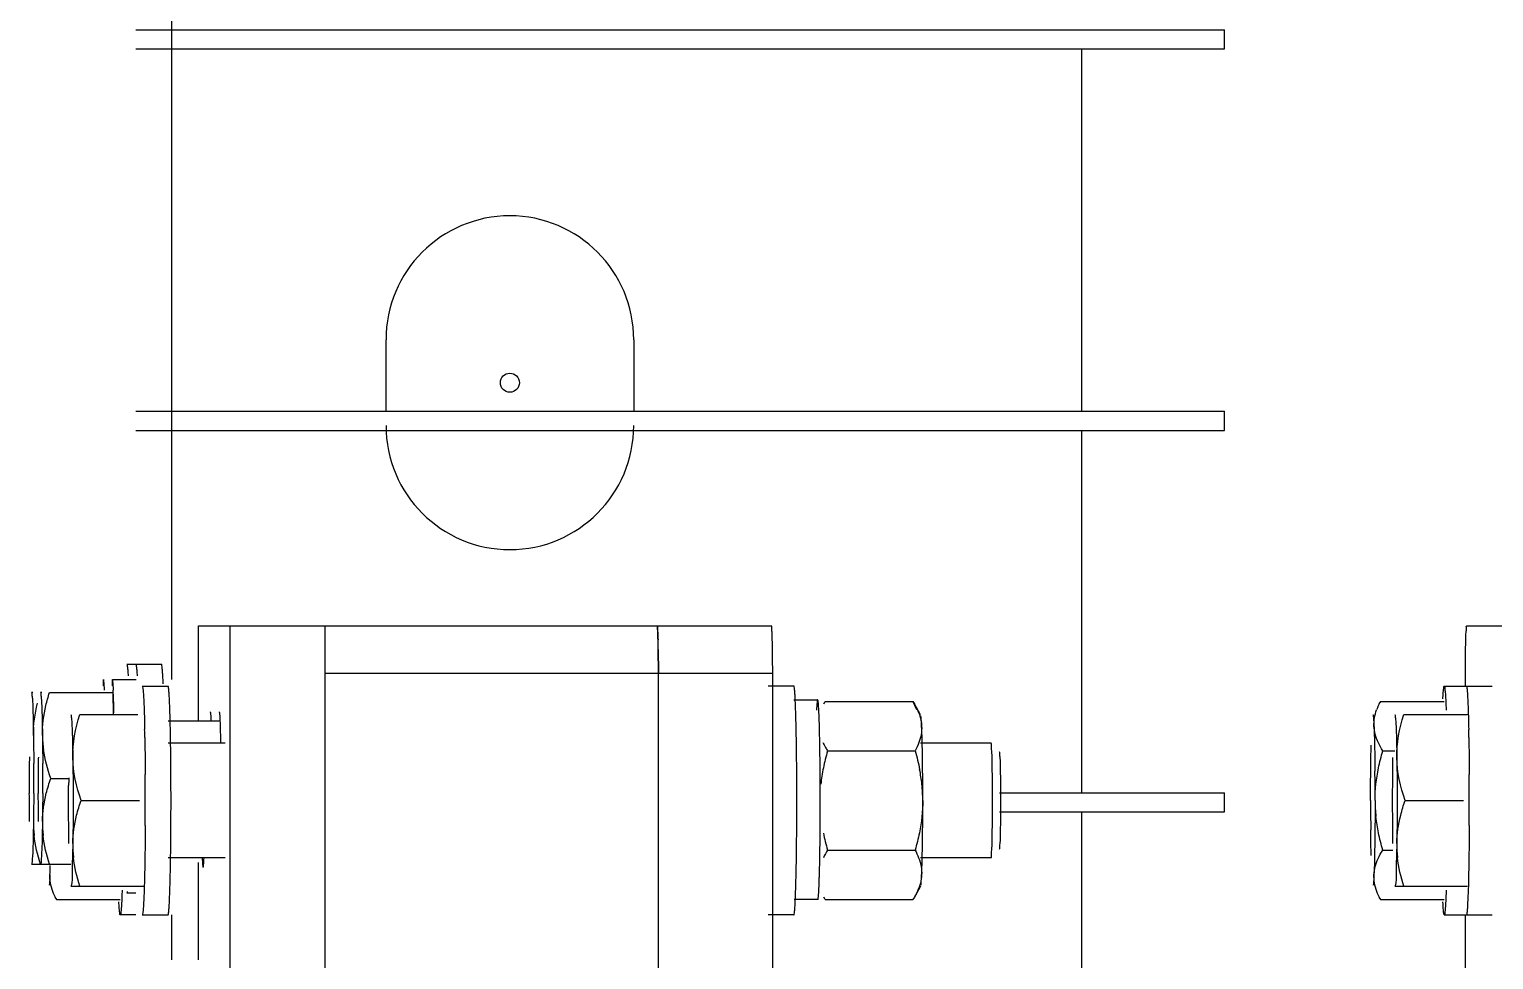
# Model space of a CAD drawing. Header units: millimetres. Extents: x 32496 to 166256, y 3504 to 23939.
# Drawn here: x 46322.2 to 46475.9, y 21649.4 to 21746.9 of the extents above; entities that cross this region are included whole.
import ezdxf

# ---------------------------------------------------------------- set-up
doc = ezdxf.new("R2010")
doc.units = ezdxf.units.MM
doc.layers.add('变压器模型_1__0', color=7, linetype='Continuous')

msp = doc.modelspace()

# ---------------------------------------------------------------- linework, layer by layer
at = {"layer": '变压器模型_1__0', "color": 6, "linetype": 'Continuous'}
for p, q in [((46337.14, 22050.888), (46337.14, 21678.778)), ((46333.39, 21746.888), (46447.64, 21746.888)), ((46447.64, 21744.888), (46447.64, 21746.888)), ((46333.39, 21744.888), (46447.64, 21744.888)), ((46432.64, 21744.888), (46432.64, 21706.888)), ((46359.64, 21706.888), (46359.64, 21714.388)), ((46385.64, 21714.388), (46385.64, 21706.888)), ((46333.39, 21706.888), (46447.64, 21706.888)), ((46447.64, 21704.888), (46447.64, 21706.888)), ((46333.39, 21704.888), (46447.64, 21704.888)), ((46432.64, 21704.888), (46432.64, 21666.888)), ((46339.968, 21674.388), (46339.968, 21684.388)), ((46339.968, 21684.388), (46400.089, 21684.388)), ((46343.24, 21684.388), (46343.24, 21559.388)), ((46353.236, 21684.388), (46353.236, 21559.388)), ((46473.053, 21684.388), (46488.059, 21684.388)), ((46332.436, 21680.388), (46336.077, 21680.388)), ((46388.224, 21564.388), (46388.224, 21679.388)), ((46400.22, 21564.388), (46400.22, 21679.388)), ((46472.922, 21678.082), (46472.922, 21679.388)), ((46329.981, 21678.101), (46329.984, 21678.778)), ((46330.924, 21678.097), (46330.927, 21678.778)), ((46330.927, 21678.778), (46333.426, 21678.778)), ((46334.064, 21678.082), (46336.763, 21678.082)), ((46402.44, 21678.082), (46399.741, 21678.082)), ((46470.702, 21678.082), (46475.715, 21678.082)), ((46322.575, 21677.388), (46322.439, 21677.388)), ((46323.517, 21677.388), (46323.381, 21677.388)), ((46324.321, 21677.388), (46331.015, 21677.388)), ((46331.049, 21675.136), (46331.015, 21677.388)), ((46402.44, 21676.632), (46404.939, 21676.632)), ((46405.583, 21676.209), (46405.743, 21676.475)), ((46405.743, 21676.475), (46414.932, 21676.475)), ((46414.932, 21676.475), (46415.092, 21676.209)), ((46415.746, 21675.073), (46415.091, 21676.209)), ((46464.008, 21676.475), (46463.848, 21676.209)), ((46464.008, 21676.475), (46470.702, 21676.475)), ((46327.506, 21675.082), (46333.581, 21675.082)), ((46342.154, 21674.388), (46336.763, 21674.388)), ((46466.458, 21675.082), (46473.152, 21675.082)), ((46334.326, 21672.685), (46334.334, 21672.208)), ((46342.761, 21672.082), (46336.763, 21672.082)), ((46405.979, 21671.278), (46415.168, 21671.278)), ((46423.133, 21672.082), (46415.746, 21672.082)), ((46464.244, 21671.278), (46465.519, 21671.278)), ((46473.278, 21672.685), (46473.286, 21672.208)), ((46324.457, 21668.388), (46326.362, 21668.388)), ((46424.033, 21666.888), (46447.64, 21666.888)), ((46447.64, 21664.888), (46447.64, 21666.888)), ((46327.642, 21666.082), (46333.757, 21666.082)), ((46466.594, 21666.082), (46472.71, 21666.082)), ((46424.033, 21664.888), (46447.64, 21664.888)), ((46432.64, 21664.888), (46432.64, 21646.397)), ((46405.979, 21660.886), (46415.168, 21660.886)), ((46464.244, 21660.886), (46465.315, 21660.886)), ((46322.439, 21659.388), (46323.379, 21659.388)), ((46323.381, 21659.388), (46326.566, 21659.388)), ((46334.334, 21659.96), (46334.326, 21659.486)), ((46342.761, 21660.082), (46336.763, 21660.082)), ((46339.968, 21649.388), (46339.968, 21659.582)), ((46423.133, 21660.082), (46415.746, 21660.082)), ((46473.286, 21659.96), (46473.278, 21659.486)), ((46324.896, 21655.955), (46325.056, 21655.69)), ((46326.566, 21657.082), (46334.2, 21657.082)), ((46332.436, 21656.388), (46333.378, 21656.388)), ((46405.743, 21655.69), (46405.583, 21655.955)), ((46415.092, 21655.955), (46414.932, 21655.69)), ((46415.746, 21657.092), (46415.091, 21655.955)), ((46463.849, 21655.955), (46464.008, 21655.69)), ((46465.519, 21657.082), (46473.152, 21657.082)), ((46325.056, 21655.69), (46331.75, 21655.69)), ((46404.987, 21655.693), (46402.488, 21655.693)), ((46405.743, 21655.69), (46414.932, 21655.69)), ((46464.008, 21655.69), (46470.702, 21655.69)), ((46333.378, 21654.082), (46331.75, 21654.082)), ((46334.064, 21654.082), (46336.763, 21654.082)), ((46337.14, 21654.082), (46337.14, 21649.388)), ((46402.44, 21654.082), (46399.741, 21654.082)), ((46470.702, 21654.082), (46475.715, 21654.082)), ((46472.922, 21645.073), (46472.922, 21654.082))]:
    msp.add_line(p, q, dxfattribs=at)
at = {"layer": '变压器模型_1__0', "color": 9, "linetype": 'Continuous'}
msp.add_line((46400.22, 21679.388), (46353.236, 21679.388), dxfattribs=at)
at = {"layer": '变压器模型_1__0', "color": 6, "linetype": 'Continuous'}
msp.add_circle((46372.64, 21709.888), 1, dxfattribs=at)
for centre, radius, start, end in [((46372.64, 21714.388), 13, 0, 180), ((46372.64, 21705.388), 13, 180, 0), ((46295.336, 21680.543), 92.881, 0.83481, 1.46874), ((46306.141, 21677.566), 30.116, 3.01159, 3.75041), ((46278.885, 21676.154), 57.409, 2.13979, 2.99041), ((46264.448, 21674.506), 66.637, 1.82858, 2.70108), ((46199.717, 21672.385), 131.402, 1.26188, 1.85271), ((46469.349, 21673.49), 6.113, 156.92734, 160.00811), ((46335.635, 21673.082), 12.051, 180.92122, 187.92536), ((46091.933, 21668.527), 242.428, 0.98278, 1.18459), ((46148.314, 21668.298), 254.426, 0.90141, 1.16452), ((46230.886, 21668.527), 242.428, 0.98278, 1.18459), ((46155.409, 21667.593), 249.798, 0.83975, 0.97507), ((46413.58, 21676.018), 8.958, 209.27635, 211.94359), ((46659.529, 21668.388), 337.326, 179.73449, 180.26551), ((46642.171, 21668.471), 319.968, 179.61048, 179.73485), ((45985.349, 21668.388), 337.326, 359.73449, 0.26551), ((46660.471, 21668.388), 337.326, 179.73449, 180.26551), ((46643.201, 21668.47), 320.055, 179.61217, 179.73484), ((45986.291, 21668.388), 337.326, 359.73449, 0.26551), ((46645.098, 21666.171), 318.767, 179.58824, 179.73504), ((45887.659, 21666.082), 446.719, 359.66388, 0.34829), ((45890.358, 21666.082), 446.719, 359.65171, 0.33612), ((45956.035, 21666.082), 446.719, 359.65171, 0.33612), ((46397.933, 21665.839), 18.051, 6.16487, 11.12283), ((46139.697, 21666.127), 323.743, 359.99211, 0.53682), ((46026.611, 21666.082), 446.719, 359.66388, 0.34829), ((46399.986, 21666.071), 15.985, 0.04211, 6.12969), ((46092.228, 21666.038), 323.743, 359.46318, 0.00789), ((46786.713, 21666.038), 323.743, 179.99211, 180.53682), ((46479.425, 21666.094), 15.984, 180.04174, 186.12908), ((46334.626, 21663.717), 11.985, 179.18326, 186.21323), ((46335.569, 21663.717), 11.985, 179.18326, 186.21323), ((46338.754, 21661.411), 11.985, 179.17894, 186.21042), ((46165.198, 21664.426), 240.008, 358.91878, 359.15108), ((46118.107, 21665.13), 287.104, 359.14983, 359.36356), ((46477.706, 21661.412), 11.985, 179.18326, 186.21323), ((46259.257, 21661.174), 65.177, 357.46204, 358.31134), ((46082.13, 21663.879), 254.933, 358.81938, 359.11842), ((46150.283, 21663.832), 252.457, 358.8185, 359.0985), ((46358.001, 21657.687), 44.641, 356.94421, 357.30404)]:
    msp.add_arc(centre, radius, start, end, dxfattribs=at)
for points, knots in [([(46388.224, 21679.388), (46388.224, 21680.025), (46388.216, 21681.2), (46388.202, 21682.599), (46388.164, 21683.481), (46388.163, 21683.973), (46388.105, 21684.188), (46388.127, 21684.388), (46388.094, 21684.388)], [0, 0, 0, 0, 0.3817767, 0.7064512, 0.8306566, 0.922865, 0.9799221, 1, 1, 1, 1]), ([(46388.094, 21684.388), (46388.152, 21684.388), (46388.088, 21684.027), (46388.152, 21683.881), (46388.159, 21683.713)], [0, 0, 0, 0, 0.2595813, 1, 1, 1, 1]), ([(46400.203, 21681.896), (46400.197, 21682.24), (46400.172, 21682.828), (46400.191, 21683.668), (46400.086, 21684.034), (46400.148, 21684.388), (46400.089, 21684.388)], [0, 0, 0, 0, 0.4136724, 0.7307932, 0.9301188, 1, 1, 1, 1]), ([(46472.94, 21681.896), (46472.945, 21682.24), (46472.97, 21682.828), (46472.951, 21683.668), (46473.056, 21684.034), (46472.995, 21684.388), (46473.053, 21684.388)], [0, 0, 0, 0, 0.4136724, 0.7307932, 0.9301188, 1, 1, 1, 1]), ([(46388.207, 21681.897), (46388.21, 21681.7), (46388.22, 21680.864), (46388.224, 21680.027), (46388.224, 21679.388)], [0, 0, 0, 0, 0.2355167, 1, 1, 1, 1]), ([(46400.22, 21679.388), (46400.22, 21680.027), (46400.216, 21680.863), (46400.206, 21681.699), (46400.203, 21681.896)], [0, 0, 0, 0, 0.7644781, 1, 1, 1, 1]), ([(46472.922, 21679.388), (46472.922, 21680.027), (46472.926, 21680.863), (46472.937, 21681.699), (46472.94, 21681.896)], [0, 0, 0, 0, 0.7644781, 1, 1, 1, 1]), ([(46332.436, 21680.388), (46332.464, 21680.388), (46332.476, 21680.232), (46332.519, 21680.045), (46332.544, 21679.636), (46332.564, 21679.34), (46332.574, 21679.164)], [0, 0, 0, 0, 0.0697019, 0.2601735, 0.571225, 1, 1, 1, 1]), ([(46333.378, 21680.388), (46333.407, 21680.388), (46333.418, 21680.232), (46333.461, 21680.045), (46333.486, 21679.636), (46333.507, 21679.34), (46333.516, 21679.164)], [0, 0, 0, 0, 0.0697019, 0.2601735, 0.571225, 1, 1, 1, 1]), ([(46336.175, 21679.784), (46336.163, 21679.935), (46336.114, 21680.073), (46336.131, 21680.388), (46336.077, 21680.388)], [0, 0, 0, 0, 0.7384455, 1, 1, 1, 1]), ([(46336.193, 21679.536), (46336.19, 21679.579), (46336.185, 21679.662), (46336.178, 21679.744), (46336.175, 21679.784)], [0, 0, 0, 0, 0.5206808, 1, 1, 1, 1]), ([(46329.984, 21678.778), (46329.993, 21678.717), (46330.035, 21678.341), (46330.053, 21677.963), (46330.069, 21677.647)], [0, 0, 0, 0, 0.1620686, 1, 1, 1, 1]), ([(46330.927, 21678.778), (46330.936, 21678.717), (46330.977, 21678.341), (46330.996, 21677.963), (46331.011, 21677.647)], [0, 0, 0, 0, 0.1620686, 1, 1, 1, 1]), ([(46334.064, 21678.082), (46334.092, 21678.082), (46334.104, 21677.926), (46334.147, 21677.739), (46334.172, 21677.33), (46334.192, 21677.034), (46334.202, 21676.858)], [0, 0, 0, 0, 0.0697019, 0.2601735, 0.571225, 1, 1, 1, 1]), ([(46336.902, 21676.843), (46336.892, 21677.022), (46336.871, 21677.321), (46336.847, 21677.735), (46336.803, 21677.924), (46336.792, 21678.082), (46336.763, 21678.082)], [0, 0, 0, 0, 0.4287822, 0.7398607, 0.9303496, 1, 1, 1, 1]), ([(46402.579, 21676.843), (46402.57, 21677.022), (46402.549, 21677.321), (46402.524, 21677.735), (46402.481, 21677.924), (46402.469, 21678.082), (46402.44, 21678.082)], [0, 0, 0, 0, 0.4287822, 0.7398607, 0.9303496, 1, 1, 1, 1]), ([(46470.557, 21676.728), (46470.563, 21676.837), (46470.582, 21677.184), (46470.604, 21677.532), (46470.631, 21677.771)], [0, 0, 0, 0, 0.312587, 1, 1, 1, 1]), ([(46470.631, 21677.771), (46470.636, 21677.816), (46470.66, 21677.901), (46470.641, 21678.08), (46470.702, 21678.081)], [0, 0, 0, 0, 0.4282969, 1, 1, 1, 1]), ([(46470.702, 21678.081), (46470.759, 21678.081), (46470.741, 21677.742), (46470.835, 21677.368), (46470.85, 21676.511), (46470.883, 21675.901), (46470.896, 21675.539)], [0, 0, 0, 0, 0.0671247, 0.259821, 0.5738402, 1, 1, 1, 1]), ([(46473.016, 21678.082), (46473.045, 21678.082), (46473.056, 21677.926), (46473.099, 21677.739), (46473.124, 21677.33), (46473.145, 21677.034), (46473.154, 21676.858)], [0, 0, 0, 0, 0.0697019, 0.2601735, 0.571225, 1, 1, 1, 1]), ([(46322.439, 21677.388), (46322.493, 21677.388), (46322.464, 21677.068), (46322.555, 21676.721), (46322.559, 21675.922), (46322.589, 21675.356), (46322.598, 21675.019)], [0, 0, 0, 0, 0.0677036, 0.2610388, 0.5752054, 1, 1, 1, 1]), ([(46323.381, 21677.388), (46323.435, 21677.388), (46323.406, 21677.071), (46323.497, 21676.726), (46323.501, 21675.933), (46323.531, 21675.372), (46323.54, 21675.037)], [0, 0, 0, 0, 0.0677003, 0.2609894, 0.5751333, 1, 1, 1, 1]), ([(46334.202, 21676.858), (46334.214, 21676.64), (46334.264, 21675.534), (46334.291, 21674.428), (46334.31, 21673.539)], [0, 0, 0, 0, 0.1968064, 1, 1, 1, 1]), ([(46336.985, 21674.556), (46336.979, 21674.779), (46336.958, 21675.541), (46336.93, 21676.303), (46336.902, 21676.843)], [0, 0, 0, 0, 0.291747, 1, 1, 1, 1]), ([(46402.688, 21673.469), (46402.681, 21673.807), (46402.655, 21674.932), (46402.621, 21676.056), (46402.579, 21676.843)], [0, 0, 0, 0, 0.3000059, 1, 1, 1, 1]), ([(46404.939, 21676.632), (46404.914, 21676.632), (46404.904, 21676.495), (46404.84, 21676.201), (46404.832, 21675.824), (46404.818, 21675.556)], [0, 0, 0, 0, 0.0697065, 0.2601909, 1, 1, 1, 1]), ([(46404.964, 21676.588), (46404.961, 21676.6), (46404.957, 21676.615), (46404.945, 21676.632), (46404.939, 21676.632)], [0, 0, 0, 0, 0.6796685, 1, 1, 1, 1]), ([(46404.991, 21676.446), (46404.987, 21676.474), (46404.979, 21676.522), (46404.97, 21676.569), (46404.964, 21676.588)], [0, 0, 0, 0, 0.5822749, 1, 1, 1, 1]), ([(46405.072, 21675.344), (46405.066, 21675.466), (46405.045, 21675.834), (46405.024, 21676.202), (46404.991, 21676.446)], [0, 0, 0, 0, 0.3306637, 1, 1, 1, 1]), ([(46473.154, 21676.858), (46473.166, 21676.64), (46473.216, 21675.534), (46473.244, 21674.428), (46473.262, 21673.539)], [0, 0, 0, 0, 0.1968064, 1, 1, 1, 1]), ([(46322.598, 21675.019), (46322.603, 21674.858), (46322.621, 21674.148), (46322.635, 21673.437), (46322.643, 21672.888)], [0, 0, 0, 0, 0.2269688, 1, 1, 1, 1]), ([(46323.54, 21675.037), (46323.545, 21674.875), (46323.564, 21674.159), (46323.577, 21673.442), (46323.585, 21672.888)], [0, 0, 0, 0, 0.2266538, 1, 1, 1, 1]), ([(46326.566, 21675.082), (46326.614, 21675.082), (46326.593, 21674.8), (46326.673, 21674.49), (46326.681, 21673.781), (46326.708, 21673.277), (46326.718, 21672.976)], [0, 0, 0, 0, 0.0676875, 0.2603656, 0.5741894, 1, 1, 1, 1]), ([(46337.033, 21672.205), (46337.03, 21672.415), (46337.017, 21673.199), (46337, 21673.982), (46336.985, 21674.556)], [0, 0, 0, 0, 0.2677301, 1, 1, 1, 1]), ([(46341.304, 21674.424), (46341.293, 21674.663), (46341.293, 21675.003), (46341.235, 21675.262), (46341.233, 21675.388), (46341.211, 21675.388)], [0, 0, 0, 0, 0.7396518, 0.9310904, 1, 1, 1, 1]), ([(46342.246, 21674.424), (46342.236, 21674.663), (46342.236, 21675.003), (46342.177, 21675.262), (46342.176, 21675.388), (46342.154, 21675.388)], [0, 0, 0, 0, 0.7396518, 0.9310904, 1, 1, 1, 1]), ([(46342.308, 21672.123), (46342.305, 21672.349), (46342.29, 21673.116), (46342.27, 21673.883), (46342.246, 21674.424)], [0, 0, 0, 0, 0.2941545, 1, 1, 1, 1]), ([(46405.171, 21671.844), (46405.165, 21672.192), (46405.142, 21673.359), (46405.111, 21674.526), (46405.072, 21675.344)], [0, 0, 0, 0, 0.2980132, 1, 1, 1, 1]), ([(46415.853, 21673.877), (46415.848, 21673.997), (46415.829, 21674.354), (46415.811, 21674.711), (46415.777, 21674.945)], [0, 0, 0, 0, 0.3373146, 1, 1, 1, 1]), ([(46463.194, 21675.073), (46463.2, 21675.084), (46463.275, 21674.997), (46463.246, 21674.948), (46463.253, 21674.894)], [0, 0, 0, 0, 0.1786354, 1, 1, 1, 1]), ([(46463.253, 21674.894), (46463.26, 21674.836), (46463.293, 21674.498), (46463.31, 21674.158), (46463.323, 21673.877)], [0, 0, 0, 0, 0.1720447, 1, 1, 1, 1]), ([(46465.519, 21675.082), (46465.566, 21675.082), (46465.546, 21674.8), (46465.626, 21674.49), (46465.634, 21673.781), (46465.661, 21673.277), (46465.67, 21672.976)], [0, 0, 0, 0, 0.0676875, 0.2603656, 0.5741894, 1, 1, 1, 1]), ([(46322.643, 21672.888), (46322.647, 21672.657), (46322.66, 21671.678), (46322.668, 21670.699), (46322.671, 21669.951)], [0, 0, 0, 0, 0.2364462, 1, 1, 1, 1]), ([(46323.585, 21672.888), (46323.589, 21672.657), (46323.602, 21671.678), (46323.61, 21670.699), (46323.613, 21669.951)], [0, 0, 0, 0, 0.2364462, 1, 1, 1, 1]), ([(46326.718, 21672.976), (46326.723, 21672.799), (46326.746, 21672.001), (46326.761, 21671.203), (46326.77, 21670.582)], [0, 0, 0, 0, 0.2220971, 1, 1, 1, 1]), ([(46415.916, 21671.868), (46415.912, 21672.061), (46415.896, 21672.73), (46415.875, 21673.4), (46415.853, 21673.877)], [0, 0, 0, 0, 0.2882283, 1, 1, 1, 1]), ([(46463.323, 21673.877), (46463.329, 21673.736), (46463.356, 21673.067), (46463.374, 21672.397), (46463.385, 21671.868)], [0, 0, 0, 0, 0.2095411, 1, 1, 1, 1]), ([(46465.67, 21672.976), (46465.676, 21672.799), (46465.698, 21672.001), (46465.713, 21671.203), (46465.723, 21670.582)], [0, 0, 0, 0, 0.2220971, 1, 1, 1, 1]), ([(46334.334, 21672.208), (46334.338, 21671.938), (46334.354, 21670.801), (46334.364, 21669.664), (46334.37, 21668.798)], [0, 0, 0, 0, 0.2377387, 1, 1, 1, 1]), ([(46337.069, 21668.703), (46337.067, 21669.007), (46337.059, 21670.175), (46337.046, 21671.342), (46337.033, 21672.205)], [0, 0, 0, 0, 0.2609234, 1, 1, 1, 1]), ([(46402.747, 21668.703), (46402.745, 21669.016), (46402.736, 21670.216), (46402.723, 21671.415), (46402.709, 21672.301)], [0, 0, 0, 0, 0.2613877, 1, 1, 1, 1]), ([(46405.214, 21667.001), (46405.214, 21667.37), (46405.208, 21668.788), (46405.195, 21670.206), (46405.18, 21671.254)], [0, 0, 0, 0, 0.2608385, 1, 1, 1, 1]), ([(46415.971, 21666.082), (46415.971, 21666.602), (46415.967, 21668.531), (46415.947, 21670.46), (46415.916, 21671.868)], [0, 0, 0, 0, 0.2697084, 1, 1, 1, 1]), ([(46423.212, 21671.278), (46423.203, 21671.478), (46423.127, 21671.652), (46423.203, 21672.082), (46423.133, 21672.082)], [0, 0, 0, 0, 0.7409056, 1, 1, 1, 1]), ([(46462.969, 21666.082), (46462.969, 21666.602), (46462.974, 21668.531), (46462.993, 21670.46), (46463.024, 21671.868)], [0, 0, 0, 0, 0.2697084, 1, 1, 1, 1]), ([(46463.385, 21671.868), (46463.39, 21671.66), (46463.408, 21670.758), (46463.42, 21669.855), (46463.426, 21669.16)], [0, 0, 0, 0, 0.2301548, 1, 1, 1, 1]), ([(46473.286, 21672.208), (46473.29, 21671.938), (46473.306, 21670.801), (46473.317, 21669.664), (46473.322, 21668.798)], [0, 0, 0, 0, 0.2377387, 1, 1, 1, 1]), ([(46326.77, 21670.582), (46326.781, 21669.859), (46326.812, 21666.859), (46326.805, 21663.859), (46326.77, 21661.582)], [0, 0, 0, 0, 0.241088, 1, 1, 1, 1]), ([(46424.148, 21663.525), (46424.161, 21664.375), (46424.17, 21665.667), (46424.162, 21667.364), (46424.156, 21668.577), (46424.118, 21669.584), (46424.137, 21670.444), (46424.029, 21670.819), (46424.092, 21671.182), (46424.033, 21671.182)], [0, 0, 0, 0, 0.3328619, 0.5052305, 0.6659722, 0.8039407, 0.9100467, 0.9766777, 1, 1, 1, 1]), ([(46465.315, 21661.582), (46465.304, 21662.306), (46465.273, 21665.305), (46465.28, 21668.306), (46465.315, 21670.582)], [0, 0, 0, 0, 0.241088, 1, 1, 1, 1]), ([(46465.723, 21670.582), (46465.734, 21669.859), (46465.764, 21666.859), (46465.757, 21663.859), (46465.723, 21661.582)], [0, 0, 0, 0, 0.241088, 1, 1, 1, 1]), ([(46322.235, 21663.888), (46322.231, 21664.12), (46322.218, 21665.099), (46322.21, 21666.077), (46322.207, 21666.825)], [0, 0, 0, 0, 0.2364462, 1, 1, 1, 1]), ([(46322.671, 21666.825), (46322.67, 21666.569), (46322.664, 21665.59), (46322.654, 21664.611), (46322.643, 21663.888)], [0, 0, 0, 0, 0.2612862, 1, 1, 1, 1]), ([(46323.177, 21663.888), (46323.174, 21664.12), (46323.161, 21665.099), (46323.153, 21666.077), (46323.149, 21666.825)], [0, 0, 0, 0, 0.2364462, 1, 1, 1, 1]), ([(46323.613, 21666.825), (46323.612, 21666.569), (46323.606, 21665.59), (46323.596, 21664.611), (46323.585, 21663.888)], [0, 0, 0, 0, 0.2612862, 1, 1, 1, 1]), ([(46326.362, 21661.582), (46326.355, 21662.056), (46326.331, 21664.077), (46326.327, 21666.098), (46326.334, 21667.646)], [0, 0, 0, 0, 0.2342121, 1, 1, 1, 1]), ([(46405.193, 21661.941), (46405.198, 21662.347), (46405.213, 21664.033), (46405.217, 21665.72), (46405.214, 21667.001)], [0, 0, 0, 0, 0.2407443, 1, 1, 1, 1]), ([(46463.44, 21666.082), (46463.44, 21665.562), (46463.436, 21663.634), (46463.416, 21661.705), (46463.385, 21660.297)], [0, 0, 0, 0, 0.2697084, 1, 1, 1, 1]), ([(46322.643, 21663.888), (46322.637, 21663.461), (46322.61, 21662.141), (46322.584, 21660.821), (46322.52, 21659.931)], [0, 0, 0, 0, 0.3240339, 1, 1, 1, 1]), ([(46323.585, 21663.888), (46323.579, 21663.461), (46323.553, 21662.141), (46323.526, 21660.821), (46323.462, 21659.931)], [0, 0, 0, 0, 0.3240339, 1, 1, 1, 1]), ([(46334.37, 21663.462), (46334.368, 21663.157), (46334.36, 21661.99), (46334.347, 21660.823), (46334.334, 21659.96)], [0, 0, 0, 0, 0.2609234, 1, 1, 1, 1]), ([(46337.033, 21659.956), (46337.037, 21660.227), (46337.053, 21661.363), (46337.063, 21662.5), (46337.069, 21663.367)], [0, 0, 0, 0, 0.2377387, 1, 1, 1, 1]), ([(46402.709, 21659.86), (46402.713, 21660.137), (46402.73, 21661.306), (46402.741, 21662.475), (46402.746, 21663.367)], [0, 0, 0, 0, 0.2371771, 1, 1, 1, 1]), ([(46415.916, 21660.297), (46415.921, 21660.505), (46415.939, 21661.407), (46415.95, 21662.31), (46415.957, 21663.005)], [0, 0, 0, 0, 0.2301548, 1, 1, 1, 1]), ([(46424.033, 21660.982), (46424.092, 21660.982), (46424.03, 21661.343), (46424.137, 21661.717), (46424.117, 21662.574), (46424.143, 21663.174), (46424.148, 21663.525)], [0, 0, 0, 0, 0.0698006, 0.2692213, 0.5868169, 1, 1, 1, 1]), ([(46463.024, 21660.297), (46463.02, 21660.505), (46463.002, 21661.407), (46462.99, 21662.31), (46462.983, 21663.005)], [0, 0, 0, 0, 0.2301548, 1, 1, 1, 1]), ([(46473.323, 21663.462), (46473.321, 21663.157), (46473.313, 21661.99), (46473.299, 21660.823), (46473.286, 21659.96)], [0, 0, 0, 0, 0.2609234, 1, 1, 1, 1]), ([(46326.77, 21661.582), (46326.755, 21660.552), (46326.651, 21659.08), (46326.718, 21657.558), (46326.587, 21657.117)], [0, 0, 0, 0, 0.69153, 1, 1, 1, 1]), ([(46423.133, 21660.082), (46423.203, 21660.082), (46423.127, 21660.512), (46423.203, 21660.687), (46423.212, 21660.886)], [0, 0, 0, 0, 0.2590944, 1, 1, 1, 1]), ([(46465.723, 21661.582), (46465.707, 21660.552), (46465.604, 21659.08), (46465.67, 21657.558), (46465.539, 21657.117)], [0, 0, 0, 0, 0.69153, 1, 1, 1, 1]), ([(46322.46, 21659.423), (46322.457, 21659.414), (46322.453, 21659.402), (46322.443, 21659.388), (46322.439, 21659.388)], [0, 0, 0, 0, 0.6748997, 1, 1, 1, 1]), ([(46322.48, 21659.528), (46322.477, 21659.507), (46322.471, 21659.472), (46322.464, 21659.437), (46322.46, 21659.423)], [0, 0, 0, 0, 0.579917, 1, 1, 1, 1]), ([(46323.402, 21659.423), (46323.399, 21659.414), (46323.396, 21659.402), (46323.386, 21659.388), (46323.381, 21659.388)], [0, 0, 0, 0, 0.6748996, 1, 1, 1, 1]), ([(46323.462, 21659.931), (46323.458, 21659.87), (46323.442, 21659.7), (46323.433, 21659.528), (46323.402, 21659.423)], [0, 0, 0, 0, 0.3583899, 1, 1, 1, 1]), ([(46334.326, 21659.486), (46334.319, 21659.063), (46334.291, 21657.675), (46334.254, 21656.287), (46334.203, 21655.322)], [0, 0, 0, 0, 0.3041272, 1, 1, 1, 1]), ([(46340.353, 21660.065), (46340.364, 21659.822), (46340.364, 21659.475), (46340.423, 21659.211), (46340.424, 21659.083), (46340.447, 21659.083)], [0, 0, 0, 0, 0.7395414, 0.9311394, 1, 1, 1, 1]), ([(46340.447, 21659.083), (46340.47, 21659.083), (46340.471, 21659.21), (46340.53, 21659.472), (46340.529, 21659.815), (46340.54, 21660.057)], [0, 0, 0, 0, 0.0691455, 0.2607209, 1, 1, 1, 1]), ([(46405.112, 21657.838), (46405.117, 21657.992), (46405.138, 21658.679), (46405.153, 21659.365), (46405.163, 21659.897)], [0, 0, 0, 0, 0.2253004, 1, 1, 1, 1]), ([(46415.853, 21658.288), (46415.86, 21658.428), (46415.887, 21659.098), (46415.904, 21659.768), (46415.916, 21660.297)], [0, 0, 0, 0, 0.2095411, 1, 1, 1, 1]), ([(46463.385, 21660.297), (46463.381, 21660.104), (46463.365, 21659.434), (46463.344, 21658.764), (46463.323, 21658.288)], [0, 0, 0, 0, 0.2882283, 1, 1, 1, 1]), ([(46473.278, 21659.486), (46473.271, 21659.063), (46473.243, 21657.675), (46473.206, 21656.287), (46473.155, 21655.322)], [0, 0, 0, 0, 0.3041272, 1, 1, 1, 1]), ([(46324.37, 21658.288), (46324.365, 21658.168), (46324.346, 21657.811), (46324.328, 21657.453), (46324.293, 21657.219)], [0, 0, 0, 0, 0.3373146, 1, 1, 1, 1]), ([(46336.901, 21655.307), (46336.913, 21655.525), (46336.963, 21656.63), (46336.99, 21657.737), (46337.009, 21658.626)], [0, 0, 0, 0, 0.1968064, 1, 1, 1, 1]), ([(46402.592, 21655.587), (46402.602, 21655.795), (46402.644, 21656.808), (46402.67, 21657.821), (46402.686, 21658.626)], [0, 0, 0, 0, 0.2053982, 1, 1, 1, 1]), ([(46405.059, 21656.583), (46405.064, 21656.674), (46405.085, 21657.092), (46405.101, 21657.51), (46405.112, 21657.838)], [0, 0, 0, 0, 0.2164627, 1, 1, 1, 1]), ([(46415.777, 21657.219), (46415.785, 21657.276), (46415.823, 21657.631), (46415.84, 21657.988), (46415.853, 21658.288)], [0, 0, 0, 0, 0.160483, 1, 1, 1, 1]), ([(46463.323, 21658.288), (46463.317, 21658.168), (46463.298, 21657.811), (46463.28, 21657.453), (46463.246, 21657.219)], [0, 0, 0, 0, 0.3373146, 1, 1, 1, 1]), ([(46326.587, 21657.117), (46326.584, 21657.108), (46326.581, 21657.096), (46326.571, 21657.082), (46326.566, 21657.082)], [0, 0, 0, 0, 0.6748997, 1, 1, 1, 1]), ([(46331.945, 21656.68), (46331.937, 21656.426), (46331.907, 21655.663), (46331.878, 21654.899), (46331.821, 21654.394)], [0, 0, 0, 0, 0.3338855, 1, 1, 1, 1]), ([(46332.451, 21656.404), (46332.449, 21656.4), (46332.446, 21656.393), (46332.439, 21656.388), (46332.436, 21656.388)], [0, 0, 0, 0, 0.6160113, 1, 1, 1, 1]), ([(46332.482, 21656.522), (46332.478, 21656.497), (46332.47, 21656.457), (46332.458, 21656.418), (46332.451, 21656.404)], [0, 0, 0, 0, 0.6133943, 1, 1, 1, 1]), ([(46404.987, 21655.693), (46404.995, 21655.742), (46405.029, 21656.039), (46405.046, 21656.336), (46405.059, 21656.583)], [0, 0, 0, 0, 0.1692109, 1, 1, 1, 1]), ([(46465.539, 21657.117), (46465.536, 21657.108), (46465.533, 21657.096), (46465.523, 21657.082), (46465.519, 21657.082)], [0, 0, 0, 0, 0.6748997, 1, 1, 1, 1]), ([(46470.897, 21656.68), (46470.889, 21656.426), (46470.859, 21655.663), (46470.83, 21654.899), (46470.773, 21654.394)], [0, 0, 0, 0, 0.3338855, 1, 1, 1, 1]), ([(46331.75, 21654.084), (46331.719, 21654.084), (46331.708, 21654.256), (46331.661, 21654.461), (46331.637, 21654.915), (46331.615, 21655.243), (46331.605, 21655.439)], [0, 0, 0, 0, 0.0682799, 0.2579914, 0.5704267, 1, 1, 1, 1]), ([(46331.821, 21654.394), (46331.816, 21654.349), (46331.792, 21654.264), (46331.811, 21654.084), (46331.75, 21654.084)], [0, 0, 0, 0, 0.4282969, 1, 1, 1, 1]), ([(46334.203, 21655.322), (46334.193, 21655.143), (46334.172, 21654.844), (46334.148, 21654.429), (46334.104, 21654.241), (46334.093, 21654.082), (46334.064, 21654.082)], [0, 0, 0, 0, 0.4287822, 0.7398607, 0.9303496, 1, 1, 1, 1]), ([(46336.763, 21654.082), (46336.791, 21654.082), (46336.803, 21654.239), (46336.846, 21654.425), (46336.871, 21654.834), (46336.891, 21655.13), (46336.901, 21655.307)], [0, 0, 0, 0, 0.0697019, 0.2601735, 0.571225, 1, 1, 1, 1]), ([(46402.44, 21654.082), (46402.469, 21654.082), (46402.48, 21654.239), (46402.524, 21654.425), (46402.548, 21654.834), (46402.569, 21655.13), (46402.578, 21655.307)], [0, 0, 0, 0, 0.0697019, 0.2601735, 0.571225, 1, 1, 1, 1]), ([(46470.634, 21654.373), (46470.626, 21654.437), (46470.592, 21654.792), (46470.572, 21655.148), (46470.557, 21655.439)], [0, 0, 0, 0, 0.1832693, 1, 1, 1, 1]), ([(46470.702, 21654.084), (46470.676, 21654.084), (46470.662, 21654.229), (46470.642, 21654.3), (46470.634, 21654.373)], [0, 0, 0, 0, 0.2671841, 1, 1, 1, 1]), ([(46470.773, 21654.394), (46470.768, 21654.349), (46470.745, 21654.264), (46470.763, 21654.084), (46470.702, 21654.084)], [0, 0, 0, 0, 0.4282969, 1, 1, 1, 1]), ([(46473.155, 21655.322), (46473.146, 21655.143), (46473.125, 21654.844), (46473.1, 21654.429), (46473.056, 21654.241), (46473.045, 21654.082), (46473.016, 21654.082)], [0, 0, 0, 0, 0.4287822, 0.7398607, 0.9303496, 1, 1, 1, 1])]:
    msp.add_open_spline(points, degree=3, knots=knots, dxfattribs=at)
for points in [[(46388.159, 21683.713), (46388.171, 21683.45), (46388.179, 21683.187), (46388.186, 21682.924)], [(46322.643, 21672.888), (46322.626, 21674.029), (46322.786, 21675.18), (46323.064, 21676.287)], [(46323.585, 21672.888), (46323.569, 21673.948), (46323.705, 21675.015), (46323.948, 21676.047)], [(46323.948, 21676.047), (46324.054, 21676.499), (46324.18, 21676.946), (46324.321, 21677.388)], [(46415.335, 21675.58), (46415.224, 21675.888), (46415.086, 21676.186), (46414.932, 21676.475)], [(46415.091, 21676.209), (46415.5, 21675.501), (46415.816, 21674.694), (46415.853, 21673.877)], [(46463.725, 21675.885), (46463.811, 21676.086), (46463.906, 21676.282), (46464.008, 21676.475)], [(46326.77, 21670.582), (46326.747, 21672.102), (46327.045, 21673.634), (46327.506, 21675.082)], [(46463.323, 21673.877), (46463.297, 21674.451), (46463.408, 21675.039), (46463.605, 21675.58)], [(46465.723, 21670.582), (46465.7, 21672.102), (46465.997, 21673.634), (46466.458, 21675.082)], [(46415.853, 21673.877), (46415.88, 21673.301), (46415.767, 21672.714), (46415.571, 21672.173)], [(46463.452, 21673.029), (46463.381, 21673.306), (46463.336, 21673.591), (46463.323, 21673.877)], [(46464.244, 21671.278), (46463.906, 21671.822), (46463.613, 21672.409), (46463.452, 21673.029)], [(46324.457, 21668.388), (46324.114, 21669.372), (46323.842, 21670.388), (46323.699, 21671.42)], [(46405.496, 21672.168), (46405.579, 21671.987), (46405.669, 21671.81), (46405.766, 21671.637)], [(46405.979, 21671.278), (46405.809, 21670.69), (46405.659, 21670.095), (46405.536, 21669.495)], [(46415.571, 21672.173), (46415.459, 21671.865), (46415.321, 21671.567), (46415.168, 21671.278)], [(46415.168, 21671.278), (46415.354, 21670.633), (46415.516, 21669.98), (46415.645, 21669.321)], [(46423.212, 21660.886), (46423.29, 21662.617), (46423.29, 21666.082), (46423.29, 21669.548), (46423.212, 21671.278)], [(46463.8, 21669.488), (46463.923, 21670.091), (46464.074, 21670.688), (46464.244, 21671.278)], [(46327.642, 21666.082), (46327.139, 21667.525), (46326.793, 21669.055), (46326.77, 21670.582)], [(46466.594, 21666.082), (46466.092, 21667.525), (46465.746, 21669.055), (46465.723, 21670.582)], [(46323.989, 21666.838), (46324.121, 21667.361), (46324.279, 21667.878), (46324.457, 21668.388)], [(46405.536, 21669.495), (46405.42, 21668.929), (46405.328, 21668.357), (46405.267, 21667.782)], [(46463.44, 21666.082), (46463.44, 21667.224), (46463.571, 21668.37), (46463.8, 21669.488)], [(46323.585, 21663.888), (46323.6, 21664.88), (46323.748, 21665.875), (46323.989, 21666.838)], [(46327.175, 21664.533), (46327.306, 21665.056), (46327.464, 21665.573), (46327.642, 21666.082)], [(46415.971, 21666.082), (46415.971, 21664.94), (46415.84, 21663.794), (46415.611, 21662.675)], [(46466.127, 21664.532), (46466.258, 21665.056), (46466.417, 21665.573), (46466.594, 21666.082)], [(46326.77, 21661.582), (46326.785, 21662.575), (46326.933, 21663.57), (46327.175, 21664.533)], [(46463.8, 21662.674), (46463.685, 21663.24), (46463.593, 21663.813), (46463.532, 21664.387)], [(46465.723, 21661.582), (46465.738, 21662.575), (46465.885, 21663.569), (46466.127, 21664.532)], [(46323.379, 21659.388), (46323.065, 21660.374), (46322.823, 21661.391), (46322.712, 21662.42)], [(46324.321, 21659.388), (46324.007, 21660.374), (46323.766, 21661.391), (46323.655, 21662.42)], [(46405.537, 21662.665), (46405.659, 21662.066), (46405.809, 21661.473), (46405.979, 21660.886)], [(46415.611, 21662.675), (46415.488, 21662.073), (46415.338, 21661.476), (46415.168, 21660.886)], [(46464.244, 21660.886), (46464.074, 21661.476), (46463.923, 21662.072), (46463.8, 21662.674)], [(46405.979, 21660.886), (46405.817, 21660.627), (46405.667, 21660.359), (46405.536, 21660.083)], [(46415.168, 21660.886), (46415.306, 21660.626), (46415.432, 21660.358), (46415.537, 21660.083)], [(46463.759, 21659.991), (46463.9, 21660.3), (46464.065, 21660.598), (46464.244, 21660.886)], [(46322.52, 21659.931), (46322.51, 21659.796), (46322.5, 21659.661), (46322.48, 21659.528)], [(46327.506, 21657.082), (46327.192, 21658.068), (46326.951, 21659.085), (46326.839, 21660.114)], [(46415.537, 21660.083), (46415.654, 21659.777), (46415.746, 21659.459), (46415.8, 21659.136)], [(46415.8, 21659.136), (46415.847, 21658.857), (46415.866, 21658.571), (46415.853, 21658.288)], [(46463.323, 21658.288), (46463.349, 21658.874), (46463.517, 21659.457), (46463.759, 21659.991)], [(46466.458, 21657.082), (46466.144, 21658.068), (46465.903, 21659.086), (46465.792, 21660.114)], [(46324.423, 21657.44), (46324.376, 21657.72), (46324.357, 21658.005), (46324.37, 21658.288)], [(46325.056, 21655.69), (46324.765, 21656.238), (46324.526, 21656.829), (46324.423, 21657.44)], [(46415.853, 21658.288), (46415.827, 21657.702), (46415.659, 21657.118), (46415.416, 21656.584)], [(46463.376, 21657.441), (46463.329, 21657.72), (46463.31, 21658.005), (46463.323, 21658.288)], [(46464.008, 21655.69), (46463.717, 21656.238), (46463.478, 21656.829), (46463.376, 21657.441)], [(46415.416, 21656.584), (46415.319, 21656.369), (46415.209, 21656.16), (46415.091, 21655.955)]]:
    msp.add_open_spline(points, degree=3, dxfattribs=at)

doc.saveas('drawing.dxf')
